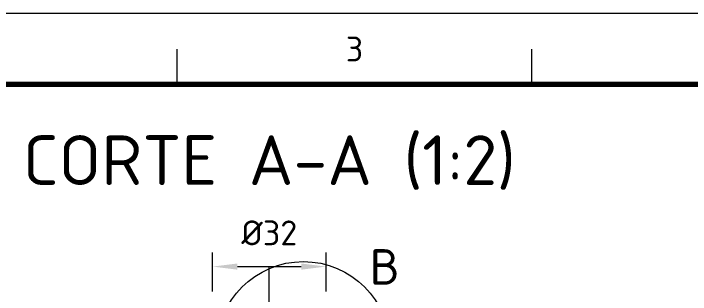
# Model space of a CAD drawing. Header units: millimetres. Extents: x 0 to 2208, y 0 to 420.
# Drawn here: x 554 to 649.3, y 380.4 to 420 of the extents above; entities that cross this region are included whole.
import ezdxf
from ezdxf.enums import TextEntityAlignment as Align

# ---------------------------------------------------------------- set-up
doc = ezdxf.new("R2010")
doc.units = ezdxf.units.MM
doc.linetypes.add('IRAM-F-TRAZO-PUNTO', pattern=[20, 15, -2, 1, -2])
for name, color, linetype, lineweight in [('03-EJE', 1, 'IRAM-F-TRAZO-PUNTO', 18), ('04-COTA', 3, 'CONTINUOUS', 18), ('06-TEXTO', 7, 'CONTINUOUS', 25), ('07-RECUADRO', 7, 'CONTINUOUS', 70), ('08-FINA', 5, 'CONTINUOUS', 18)]:
    doc.layers.add(name, color=color, linetype=linetype, lineweight=lineweight)
doc.styles.add('ISO3098', font='isocpeur.ttf')
doc.dimstyles.new('FLAMA-IRAM', dxfattribs={"dimtxt": 3.5, "dimasz": 3.5, "dimexe": 2, "dimexo": 1.5, "dimgap": 1, "dimtad": 1, "dimdec": 1, "dimtxsty": 'ISO3098', "dimblk": 'IRAM_FLECHA', "dimblk1": 'IRAM_FLECHA', "dimblk2": 'IRAM_FLECHA', "dimcen": 2.5, "dimclrd": 256, "dimclre": 256, "dimclrt": 256, "dimazin": 3, "dimtfac": 1, "dimtmove": 0, "dimatfit": 3, "dimlwd": 18, "dimlwe": 18})

# ---------------------------------------------------------------- blocks, each defined once
blk = doc.blocks.new('IRAM_FLECHA')
blk.add_solid([(0, 0), (-1, 0.125), (-1, -0.125)])

msp = doc.modelspace()

# ---------------------------------------------------------------- linework, layer by layer
at = {"layer": '03-EJE'}
msp.add_line((590, 29.655), (590, 384.345), dxfattribs=at)
at = {"layer": '07-RECUADRO'}
msp.add_lwpolyline([(505, 10), (1064, 10), (1064, 410), (505, 410)], close=True, dxfattribs=at)
at = {"layer": '08-FINA'}
for p, q in [((577, 410), (577, 415)), ((627, 410), (627, 415))]:
    msp.add_line(p, q, dxfattribs=at)
msp.add_lwpolyline([(480, 0), (1074, 0), (1074, 420), (480, 420)], close=True, dxfattribs=at)
msp.add_circle((594.8, 372.845), 12.208, dxfattribs=at)

# ---------------------------------------------------------------- texts
at = {"layer": '06-TEXTO', "style": 'ISO3098'}
for s, height, p in [('3', 3.5, (602, 415)), ('CORTE A-A (1:2)', 7, (590, 399.345)), ('B', 5, (606.261, 384.306))]:
    msp.add_text(s, height=height, dxfattribs=at).set_placement(p, align=Align.MIDDLE_CENTER)

# ---------------------------------------------------------------- dimensions: what is measured, and where the dimension line sits
at = {"layer": '04-COTA'}
msp.add_linear_dim(base=(582, 384.345), p1=(582, 379.345), p2=(598, 379.345), dimstyle='FLAMA-IRAM', override={"dimlfac": 2, "dimpost": '%%c<>'}, dxfattribs=at).render()

doc.saveas('drawing.dxf')
